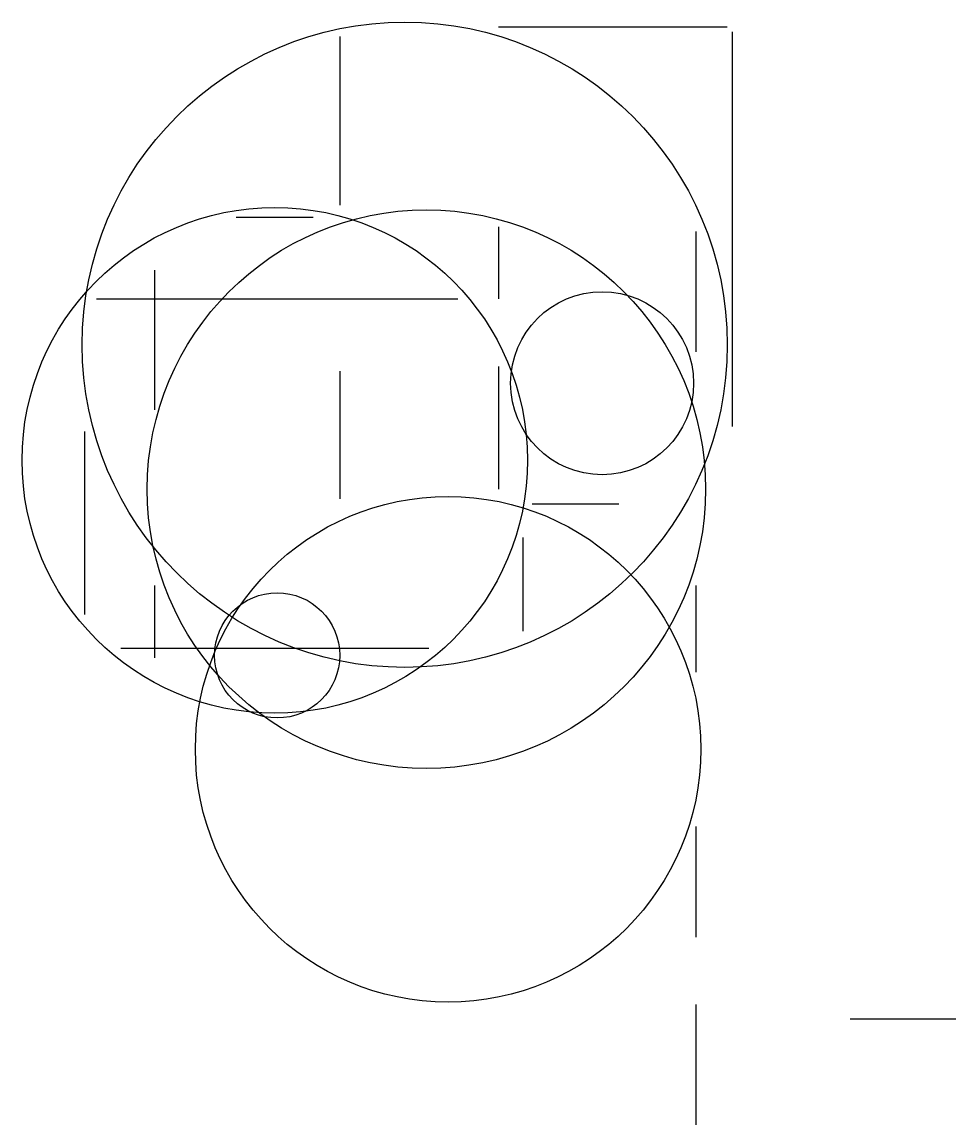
# Model space of a CAD drawing. Header units: metres. Extents: x -8 to 380, y 25 to 483.
import ezdxf

# ---------------------------------------------------------------- set-up
doc = ezdxf.new("R2010")
doc.units = ezdxf.units.M
doc.layers.add('outline', color=7, linetype='Continuous')

msp = doc.modelspace()

# ---------------------------------------------------------------- linework, layer by layer
at = {"layer": 'outline'}
for p, q in [((190, 481), (285, 481)), ((124, 477), (124, 407)), ((287, 479), (287, 315)), ((81, 402), (113, 402)), ((190, 398), (190, 368)), ((272, 396), (272, 346)), ((47, 380), (47, 322)), ((23, 368), (173, 368)), ((190, 340), (190, 289)), ((124, 338), (124, 285)), ((18, 313), (18, 237)), ((204, 283), (240, 283)), ((200, 269), (200, 230)), ((47, 249), (47, 219)), ((272, 249), (272, 213)), ((33, 223), (161, 223)), ((272, 149), (272, 103)), ((272, 75), (272, 25)), ((336, 69), (380, 69))]:
    msp.add_line(p, q, dxfattribs=at)
for centre, radius in [((151, 349), 134), ((97, 301), 105), ((160, 289), 116), ((233, 333), 38), ((169, 181), 105), ((98, 220), 26)]:
    msp.add_circle(centre, radius, dxfattribs=at)

doc.saveas('drawing.dxf')
